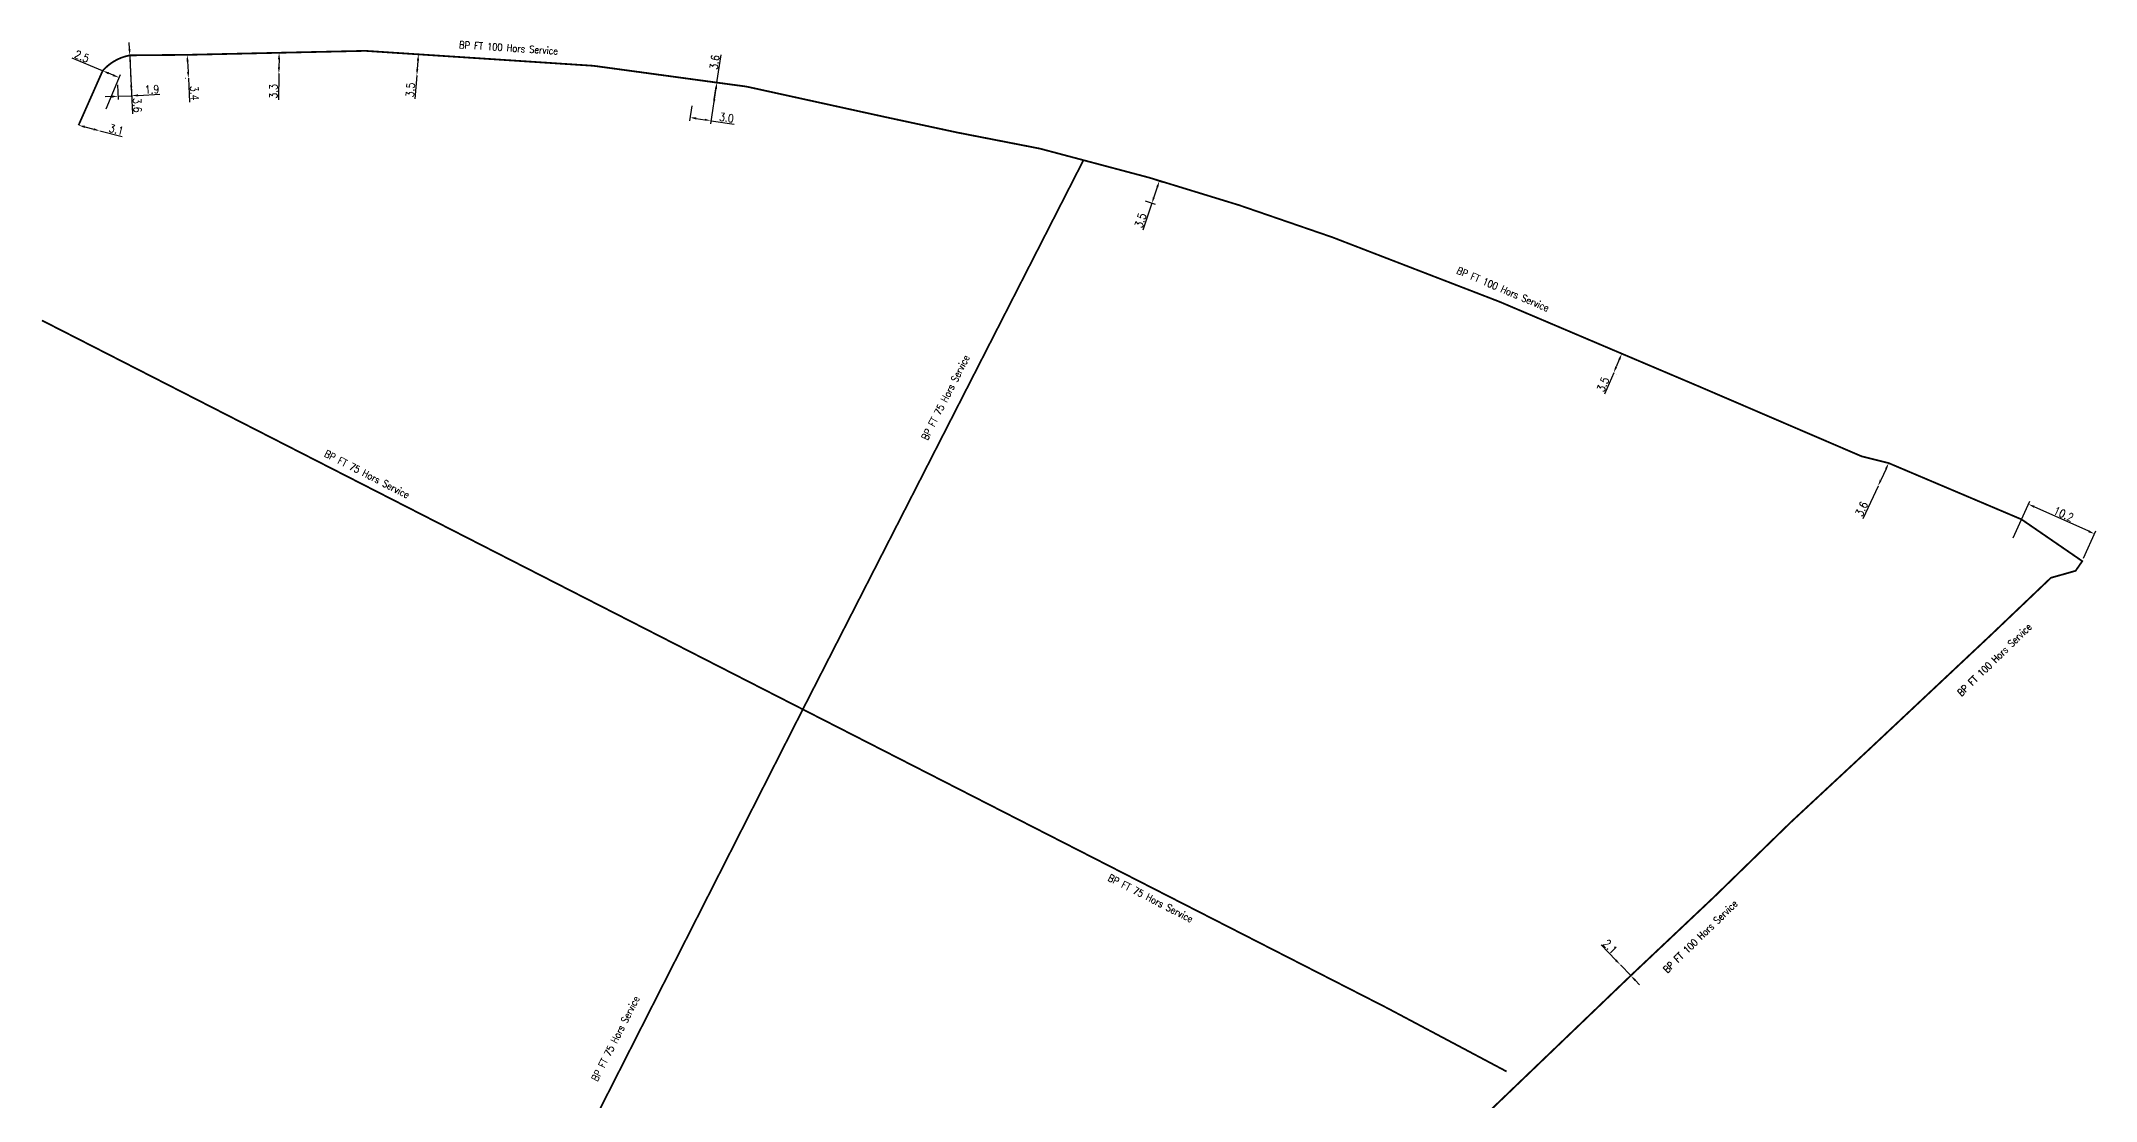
# Model space of a CAD drawing. Header units: millimetres. Extents: x 185000 to 186000, y 128000 to 129005.
# Drawn here: x 185491.8 to 185780.7, y 128631.7 to 128780.7 of the extents above; entities that cross this region are included whole.
import ezdxf
from ezdxf.enums import TextEntityAlignment as Align

# ---------------------------------------------------------------- set-up
doc = ezdxf.new("R2010")
doc.units = ezdxf.units.MM
doc.header["$PDMODE"] = 34
doc.linetypes.add('L_25_FT', pattern=[2000, 1000, 1000])
doc.layers.get('DEFPOINTS').update_dxf_attribs({"linetype": 'CONTINUOUS'})
doc.layers.add('L_908', color=5, linetype='CONTINUOUS')
doc.styles.get("Standard").update_dxf_attribs({"font": 'romans.shx', "width": 0.85})
doc.linetypes.add('BP_HS', pattern='A,2,-1,["G",Standard,S=0.85,R=0,X=-0.27,Y=-0.4],-1', length=4)
doc.dimstyles.get("Standard").update_dxf_attribs({"dimtxt": 1.5, "dimasz": 1.2, "dimexe": 0.625, "dimexo": 0.625, "dimgap": 0.25, "dimtad": 1, "dimdec": 1, "dimzin": 0, "dimdsep": 46, "dimtxsty": 'Standard', "dimcen": -0.5, "dimadec": 0, "dimazin": 0, "dimtfac": 1, "dimtdec": 1, "dimtmove": 0, "dimatfit": 3, "dimfxl": 0, "dimtolj": 1, "dimtzin": 0, "dimarcsym": 0})

# ---------------------------------------------------------------- blocks, each defined once
blk = doc.blocks.new('*D20')
at = {"layer": 'DEFPOINTS', "color": 0, "linetype": 'Continuous', "transparency": 16777216}
for p in [(185713.84, 128650.84), (185713.84, 128650.84), (185715.3, 128649.33)]:
    blk.add_point(p, dxfattribs=at)
at = {"layer": 'L_908', "color": 0, "linetype": 'Continuous', "lineweight": -2, "transparency": 16777216}
for p, q in [((185713.21, 128651.49), (185711.13, 128653.65)), ((185715.3, 128649.33), (185713.84, 128650.84)), ((185715.92, 128648.68), (185716.55, 128648.03))]:
    blk.add_line(p, q, dxfattribs=at)
at = {"layer": 'L_908', "color": 0, "linetype": 'Continuous', "transparency": 16777216}
for points in [[(185713.32, 128651.59), (185713.11, 128651.38), (185713.84, 128650.84)], [(185716.03, 128648.78), (185715.81, 128648.58), (185715.3, 128649.33)]]:
    blk.add_solid(points, dxfattribs=at)
at = {"layer": 'L_908', "color": 0, "linetype": 'Continuous', "transparency": 16777216, "insert": (185712.4, 128653.41), "char_height": 1.125, "attachment_point": 5, "rotation": 313.9743}
blk.add_mtext('\\A1;2.1', dxfattribs=at)
blk = doc.blocks.new('*D21')
at = {"layer": 'DEFPOINTS', "color": 0, "linetype": 'Continuous', "transparency": 16777216}
for p in [(185586.83, 128774.84), (185583.06, 128769.93), (185583.38, 128772.04)]:
    blk.add_point(p, dxfattribs=at)
at = {"layer": 'L_908', "color": 0, "linetype": 'Continuous', "lineweight": -2, "transparency": 16777216}
for p, q in [((185586.76, 128774.38), (185585.95, 128769.02)), ((185583.31, 128771.58), (185582.99, 128769.47)), ((185583.95, 128769.8), (185585.13, 128769.62)), ((185586.02, 128769.48), (185589.26, 128768.99))]:
    blk.add_line(p, q, dxfattribs=at)
at = {"layer": 'L_908', "color": 0, "linetype": 'Continuous', "transparency": 16777216}
for points in [[(185583.97, 128769.94), (185583.92, 128769.65), (185583.06, 128769.93)], [(185585.16, 128769.76), (185585.11, 128769.47), (185586.02, 128769.48)]]:
    blk.add_solid(points, dxfattribs=at)
at = {"layer": 'L_908', "color": 0, "linetype": 'Continuous', "transparency": 16777216, "insert": (185588.2, 128769.91), "char_height": 1.125, "attachment_point": 5, "rotation": 351.3907}
blk.add_mtext('\\A1;3.0', dxfattribs=at)
blk = doc.blocks.new('*D22')
at = {"layer": 'DEFPOINTS', "color": 0, "linetype": 'Continuous', "transparency": 16777216}
for p in [(185771.19, 128715.6), (185768.87, 128710.44), (185778.77, 128707.58)]:
    blk.add_point(p, dxfattribs=at)
at = {"layer": 'L_908', "color": 0, "linetype": 'Continuous', "lineweight": -2, "transparency": 16777216}
for p, q in [((185769.06, 128710.87), (185771.38, 128716.02)), ((185779.67, 128711.78), (185772.01, 128715.23)), ((185778.96, 128708), (185780.68, 128711.84))]:
    blk.add_line(p, q, dxfattribs=at)
at = {"layer": 'L_908', "color": 0, "linetype": 'Continuous', "transparency": 16777216}
for points in [[(185772.07, 128715.36), (185771.95, 128715.09), (185771.19, 128715.6)], [(185779.73, 128711.92), (185779.61, 128711.64), (185780.49, 128711.41)]]:
    blk.add_solid(points, dxfattribs=at)
at = {"layer": 'L_908', "color": 0, "linetype": 'Continuous', "transparency": 16777216, "insert": (185776.15, 128714.19), "char_height": 1.125, "attachment_point": 5, "rotation": 335.7772}
blk.add_mtext('\\A1;10.2', dxfattribs=at)
blk = doc.blocks.new('*D23')
at = {"layer": 'DEFPOINTS', "color": 0, "linetype": 'Continuous', "transparency": 16777216}
for p in [(185751.56, 128721.36), (185750.06, 128718.14), (185750.06, 128718.14)]:
    blk.add_point(p, dxfattribs=at)
at = {"layer": 'L_908', "color": 0, "linetype": 'Continuous', "lineweight": -2, "transparency": 16777216}
for p, q in [((185751.18, 128720.55), (185750.44, 128718.96)), ((185750.06, 128718.14), (185747.92, 128713.54))]:
    blk.add_line(p, q, dxfattribs=at)
at = {"layer": 'L_908', "color": 0, "linetype": 'Continuous', "transparency": 16777216}
for points in [[(185751.04, 128720.61), (185751.31, 128720.49), (185751.56, 128721.36)], [(185750.3, 128719.02), (185750.58, 128718.9), (185750.06, 128718.14)]]:
    blk.add_solid(points, dxfattribs=at)
at = {"layer": 'L_908', "color": 0, "linetype": 'Continuous', "transparency": 16777216, "insert": (185747.74, 128714.93), "char_height": 1.125, "attachment_point": 5, "rotation": 65.0962}
blk.add_mtext('\\A1;3.6', dxfattribs=at)
blk = doc.blocks.new('*D24')
at = {"layer": 'DEFPOINTS', "color": 0, "linetype": 'Continuous', "transparency": 16777216}
for p in [(185714.04, 128736.74), (185712.9, 128734.05), (185712.9, 128734.05)]:
    blk.add_point(p, dxfattribs=at)
at = {"layer": 'L_908', "color": 0, "linetype": 'Continuous', "lineweight": -2, "transparency": 16777216}
for p, q in [((185713.69, 128735.91), (185713.25, 128734.88)), ((185714.47, 128736.56), (185714.47, 128736.56)), ((185712.9, 128734.05), (185711.62, 128731.03)), ((185713.33, 128733.87), (185713.33, 128733.87))]:
    blk.add_line(p, q, dxfattribs=at)
at = {"layer": 'L_908', "color": 0, "linetype": 'Continuous', "transparency": 16777216}
for points in [[(185713.55, 128735.97), (185713.83, 128735.86), (185714.04, 128736.74)], [(185713.11, 128734.94), (185713.39, 128734.82), (185712.9, 128734.05)]]:
    blk.add_solid(points, dxfattribs=at)
at = {"layer": 'L_908', "color": 0, "linetype": 'Continuous', "transparency": 16777216, "insert": (185711.4, 128732.42), "char_height": 1.125, "attachment_point": 5, "rotation": 67.1211}
blk.add_mtext('\\A1;3.5', dxfattribs=at)
blk = doc.blocks.new('*D25')
at = {"layer": 'DEFPOINTS', "color": 0, "linetype": 'Continuous', "transparency": 16777216}
for p in [(185647.65, 128761.47), (185646.6, 128758.35), (185647.99, 128757.88)]:
    blk.add_point(p, dxfattribs=at)
at = {"layer": 'L_908', "color": 0, "linetype": 'Continuous', "lineweight": -2, "transparency": 16777216}
for p, q in [((185648.09, 128761.32), (185649.48, 128760.86)), ((185647.04, 128758.2), (185648.43, 128757.73)), ((185648.75, 128760.15), (185648.27, 128758.73)), ((185647.99, 128757.88), (185646.72, 128754.11))]:
    blk.add_line(p, q, dxfattribs=at)
at = {"layer": 'L_908', "color": 0, "linetype": 'Continuous', "transparency": 16777216}
for points in [[(185648.61, 128760.2), (185648.89, 128760.11), (185649.04, 128761.01)], [(185648.13, 128758.78), (185648.42, 128758.68), (185647.99, 128757.88)]]:
    blk.add_solid(points, dxfattribs=at)
at = {"layer": 'L_908', "color": 0, "linetype": 'Continuous', "transparency": 16777216, "insert": (185646.39, 128755.47), "char_height": 1.125, "attachment_point": 5, "rotation": 71.4311}
blk.add_mtext('\\A1;3.5', dxfattribs=at)
blk = doc.blocks.new('*D26')
at = {"layer": 'DEFPOINTS', "color": 0, "linetype": 'Continuous', "transparency": 16777216}
for p in [(185512.38, 128778.74), (185512.55, 128775.45), (185512.6, 128775.45)]:
    blk.add_point(p, dxfattribs=at)
at = {"layer": 'L_908', "color": 0, "linetype": 'Continuous', "lineweight": -2, "transparency": 16777216}
for p, q in [((185512.13, 128775.43), (185512.08, 128775.42)), ((185512.43, 128777.84), (185512.51, 128776.35)), ((185512.55, 128775.45), (185512.72, 128772.11))]:
    blk.add_line(p, q, dxfattribs=at)
at = {"layer": 'L_908', "color": 0, "linetype": 'Continuous', "transparency": 16777216}
for points in [[(185512.58, 128777.85), (185512.28, 128777.84), (185512.38, 128778.74)], [(185512.66, 128776.35), (185512.36, 128776.34), (185512.55, 128775.45)]]:
    blk.add_solid(points, dxfattribs=at)
at = {"layer": 'L_908', "color": 0, "linetype": 'Continuous', "transparency": 16777216, "insert": (185513.41, 128773.36), "char_height": 1.125, "attachment_point": 5, "rotation": 272.9404}
blk.add_mtext('\\A1;3.4', dxfattribs=at)
blk = doc.blocks.new('*D27')
at = {"layer": 'DEFPOINTS', "color": 0, "linetype": 'Continuous', "transparency": 16777216}
for p in [(185525.3, 128779.03), (185525.27, 128776.1), (185525.27, 128776.1)]:
    blk.add_point(p, dxfattribs=at)
at = {"layer": 'L_908', "color": 0, "linetype": 'Continuous', "lineweight": -2, "transparency": 16777216}
for p, q in [((185525.27, 128776.1), (185525.24, 128772.41)), ((185525.29, 128778.13), (185525.28, 128777))]:
    blk.add_line(p, q, dxfattribs=at)
at = {"layer": 'L_908', "color": 0, "linetype": 'Continuous', "transparency": 16777216}
for points in [[(185525.14, 128778.13), (185525.44, 128778.13), (185525.3, 128779.03)], [(185525.13, 128777), (185525.43, 128777), (185525.27, 128776.1)]]:
    blk.add_solid(points, dxfattribs=at)
at = {"layer": 'L_908', "color": 0, "linetype": 'Continuous', "transparency": 16777216, "insert": (185524.5, 128773.61), "char_height": 1.125, "attachment_point": 5, "rotation": 89.5273}
blk.add_mtext('\\A1;3.3', dxfattribs=at)
blk = doc.blocks.new('*D28')
at = {"layer": 'DEFPOINTS', "color": 0, "linetype": 'Continuous', "transparency": 16777216}
for p in [(185544.89, 128778.81), (185544.66, 128775.83), (185544.66, 128775.83)]:
    blk.add_point(p, dxfattribs=at)
at = {"layer": 'L_908', "color": 0, "linetype": 'Continuous', "lineweight": -2, "transparency": 16777216}
for p, q in [((185544.42, 128778.85), (185544.42, 128778.85)), ((185544.66, 128775.83), (185544.4, 128772.56)), ((185544.82, 128777.91), (185544.73, 128776.73))]:
    blk.add_line(p, q, dxfattribs=at)
at = {"layer": 'L_908', "color": 0, "linetype": 'Continuous', "transparency": 16777216}
for points in [[(185544.67, 128777.93), (185544.97, 128777.9), (185544.89, 128778.81)], [(185544.58, 128776.74), (185544.88, 128776.72), (185544.66, 128775.83)]]:
    blk.add_solid(points, dxfattribs=at)
at = {"layer": 'L_908', "color": 0, "linetype": 'Continuous', "transparency": 16777216, "insert": (185543.75, 128773.81), "char_height": 1.125, "attachment_point": 5, "rotation": 85.5457}
blk.add_mtext('\\A1;3.5', dxfattribs=at)
blk = doc.blocks.new('*D29')
at = {"layer": 'DEFPOINTS', "color": 0, "linetype": 'Continuous', "transparency": 16777216}
for p in [(185586.83, 128774.84), (185586.34, 128771.59), (185586.34, 128771.59)]:
    blk.add_point(p, dxfattribs=at)
at = {"layer": 'L_908', "color": 0, "linetype": 'Continuous', "lineweight": -2, "transparency": 16777216}
for p, q in [((185586.83, 128774.84), (185587.43, 128778.76)), ((185586.48, 128772.48), (185586.7, 128773.95))]:
    blk.add_line(p, q, dxfattribs=at)
at = {"layer": 'L_908', "color": 0, "linetype": 'Continuous', "transparency": 16777216}
for points in [[(185586.55, 128773.98), (185586.85, 128773.93), (185586.83, 128774.84)], [(185586.33, 128772.51), (185586.63, 128772.46), (185586.34, 128771.59)]]:
    blk.add_solid(points, dxfattribs=at)
at = {"layer": 'L_908', "color": 0, "linetype": 'Continuous', "transparency": 16777216, "insert": (185586.51, 128777.7), "char_height": 1.125, "attachment_point": 5, "rotation": 81.3907}
blk.add_mtext('\\A1;3.6', dxfattribs=at)
blk = doc.blocks.new('*D62')
at = {"layer": 'DEFPOINTS', "color": 0, "linetype": 'Continuous', "transparency": 16777216}
for p in [(185504.31, 128778.67), (185502.58, 128774.99), (185502.67, 128772.92)]:
    blk.add_point(p, dxfattribs=at)
at = {"layer": 'L_908', "color": 0, "linetype": 'Continuous', "lineweight": -2, "transparency": 16777216}
for p, q in [((185504.33, 128778.21), (185504.59, 128772.53)), ((185501.77, 128772.87), (185500.87, 128772.83)), ((185502.6, 128774.52), (185502.69, 128772.45)), ((185502.67, 128772.92), (185504.57, 128773)), ((185505.47, 128773.04), (185508.56, 128773.19))]:
    blk.add_line(p, q, dxfattribs=at)
at = {"layer": 'L_908', "color": 0, "linetype": 'Continuous', "transparency": 16777216}
for points in [[(185501.77, 128773.02), (185501.78, 128772.72), (185502.67, 128772.92)], [(185505.46, 128773.19), (185505.48, 128772.89), (185504.57, 128773)]]:
    blk.add_solid(points, dxfattribs=at)
at = {"layer": 'L_908', "color": 0, "linetype": 'Continuous', "transparency": 16777216, "insert": (185507.43, 128773.88), "char_height": 1.125, "attachment_point": 5, "rotation": 2.6232}
blk.add_mtext('\\A1;1.9', dxfattribs=at)
blk = doc.blocks.new('*D63')
at = {"layer": 'DEFPOINTS', "color": 0, "linetype": 'Continuous', "transparency": 16777216}
for p in [(185504.31, 128778.67), (185504.48, 128775.08), (185504.48, 128775.08)]:
    blk.add_point(p, dxfattribs=at)
at = {"layer": 'L_908', "color": 0, "linetype": 'Continuous', "lineweight": -2, "transparency": 16777216}
for p, q in [((185504.27, 128779.57), (185504.23, 128780.47)), ((185504.31, 128778.67), (185504.48, 128775.08)), ((185504.52, 128774.18), (185504.69, 128770.43))]:
    blk.add_line(p, q, dxfattribs=at)
at = {"layer": 'L_908', "color": 0, "linetype": 'Continuous', "transparency": 16777216}
for points in [[(185504.42, 128779.58), (185504.12, 128779.57), (185504.31, 128778.67)], [(185504.67, 128774.19), (185504.37, 128774.17), (185504.48, 128775.08)]]:
    blk.add_solid(points, dxfattribs=at)
at = {"layer": 'L_908', "color": 0, "linetype": 'Continuous', "transparency": 16777216, "insert": (185505.38, 128771.65), "char_height": 1.125, "attachment_point": 5, "rotation": 272.6232}
blk.add_mtext('\\A1;3.6', dxfattribs=at)
blk = doc.blocks.new('*D70')
at = {"layer": 'DEFPOINTS', "color": 0, "linetype": 'Continuous', "transparency": 16777216}
for p in [(185500.5, 128776.5), (185502.81, 128775.54), (185500.8, 128770.72)]:
    blk.add_point(p, dxfattribs=at)
at = {"layer": 'L_908', "color": 0, "linetype": 'Continuous', "lineweight": -2, "transparency": 16777216}
for p, q in [((185500.5, 128776.5), (185496.21, 128778.28)), ((185500.98, 128771.16), (185502.99, 128775.97)), ((185501.97, 128775.88), (185501.33, 128776.15))]:
    blk.add_line(p, q, dxfattribs=at)
at = {"layer": 'L_908', "color": 0, "linetype": 'Continuous', "transparency": 16777216}
for points in [[(185501.39, 128776.29), (185501.27, 128776.01), (185500.5, 128776.5)], [(185502.03, 128776.02), (185501.92, 128775.74), (185502.81, 128775.54)]]:
    blk.add_solid(points, dxfattribs=at)
at = {"layer": 'L_908', "color": 0, "linetype": 'Continuous', "transparency": 16777216, "insert": (185497.59, 128778.52), "char_height": 1.125, "attachment_point": 5, "rotation": 337.3997}
blk.add_mtext('\\A1;2.5', dxfattribs=at)
blk = doc.blocks.new('*D71')
at = {"layer": 'DEFPOINTS', "color": 0, "linetype": 'Continuous', "transparency": 16777216}
for p in [(185497.11, 128768.84), (185500.11, 128768.06), (185500.11, 128768.06)]:
    blk.add_point(p, dxfattribs=at)
at = {"layer": 'L_908', "color": 0, "linetype": 'Continuous', "lineweight": -2, "transparency": 16777216}
for p, q in [((185497.98, 128768.62), (185499.24, 128768.29)), ((185500.11, 128768.06), (185503.25, 128767.25))]:
    blk.add_line(p, q, dxfattribs=at)
at = {"layer": 'L_908', "color": 0, "linetype": 'Continuous', "transparency": 16777216}
for points in [[(185498.02, 128768.76), (185497.95, 128768.47), (185497.11, 128768.84)], [(185499.28, 128768.43), (185499.2, 128768.14), (185500.11, 128768.06)]]:
    blk.add_solid(points, dxfattribs=at)
at = {"layer": 'L_908', "color": 0, "linetype": 'Continuous', "transparency": 16777216, "insert": (185502.42, 128768.24), "char_height": 1.125, "attachment_point": 5, "rotation": 345.4798}
blk.add_mtext('\\A1;3.1', dxfattribs=at)

msp = doc.modelspace()

# ---------------------------------------------------------------- linework, layer by layer
at = {"layer": 'L_908', "linetype": 'BP_HS'}
for points in [[(185690.19, 128625.25, 0.25, 0.25, 0), (185715.3, 128649.33, 0.25, 0.25, 0), (185715.3, 128649.33, 0.25, 0.25, 0), (185727.05, 128660.42, 0.25, 0.25, 0), (185737.81, 128670.9, 0.25, 0.25, 0), (185748.71, 128681.04, 0.25, 0.25, 0), (185765.89, 128697.17, 0.25, 0.25, 0), (185774.36, 128705.24, 0.25, 0.25, 0), (185777.83, 128706.22, 0.25, 0.25, 0), (185778.77, 128707.58, 0.25, 0.25, 0), (185770.23, 128713.45, 0.25, 0.25, 0), (185751.56, 128721.36, 0.25, 0.25, 0), (185747.76, 128722.31, 0.25, 0.25, 0), (185724.95, 128732.11, 0.25, 0.25, 0), (185714.04, 128736.74, 0.25, 0.25, 0), (185696.85, 128744.04, 0.25, 0.25, 0), (185673.36, 128753.1, 0.25, 0.25, 0), (185660.28, 128757.6, 0.25, 0.25, 0), (185647.65, 128761.47, 0.25, 0.25, 0), (185632.25, 128765.56, 0.25, 0.25, 0), (185620.6, 128767.83, 0.25, 0.25, 0), (185610.27, 128770.05, 0.25, 0.25, 0), (185591.5, 128774.17, 0.25, 0.25, 0), (185590.92, 128774.29, 0.25, 0.25, 0), (185586.83, 128774.84, 0.25, 0.25, 0), (185569.49, 128777.2, 0.25, 0.25, 0), (185544.89, 128778.81, 0.25, 0.25, 0), (185537.42, 128779.3, 0.25, 0.25, 0), (185525.3, 128779.03, 0.25, 0.25, 0), (185512.38, 128778.74, 0.25, 0.25, 0), (185504.31, 128778.67, 0.25, 0.25, 0.169166), (185500.5, 128776.5, 0.25, 0.25, 0), (185497.11, 128768.84, 0, 0, 0)], [(185491.97, 128741.41, 0.25, 0.25, 0), (185498.63, 128738.01, 0.25, 0.25, 0), (185520.15, 128727.01, 0.25, 0.25, 0), (185550.58, 128711.46, 0.25, 0.25, 0), (185579.79, 128696.53, 0.25, 0.25, 0), (185598.92, 128686.75, 0.25, 0.25, 0), (185601.78, 128685.29, 0, 0, 0)], [(185557.52, 128605.33, 0.25, 0.25, 0), (185559.69, 128609.47, 0.25, 0.25, 0), (185564.29, 128618.54, 0.25, 0.25, 0), (185598.92, 128686.75, 0, 0, 0)]]:
    msp.add_lwpolyline(points, format="xyseb", dxfattribs=at)
at = {"layer": 'L_908', "linetype": 'BP_HS', "const_width": 0.25}
for points in [[(185598.92, 128686.75), (185614.46, 128717.14), (185627.2, 128742.07), (185638.37, 128763.94)], [(185601.78, 128685.29), (185681.05, 128644.78), (185697.84, 128635.86)]]:
    msp.add_lwpolyline(points, dxfattribs=at)

# ---------------------------------------------------------------- texts
at = {"layer": 'L_908', "linetype": 'BP_HS', "width": 0.85}
for s, rotation, p in [('BP FT 100 Hors Service', 356.258, (185557.56, 128779.75)), ('BP FT 75 Hors Service', 63.0813, (185618.96, 128730.6)), ('BP FT 75 Hors Service', 332.9305, (185537.67, 128719.81)), ('BP FT 75 Hors Service', 332.9305, (185647.82, 128660.21)), ('BP FT 75 Hors Service', 63.0813, (185572.57, 128640.5))]:
    msp.add_text(s, height=1, rotation=rotation, dxfattribs=at).set_placement(p, align=Align.MIDDLE)
at = {"layer": 'L_908', "linetype": 'L_25_FT', "width": 0.85}
for rotation, p in [(336.9943, (185697.35, 128745.82)), (44.2486, (185766.42, 128693.75)), (44.2486, (185725.06, 128654.85))]:
    msp.add_text('BP FT 100 Hors Service', height=1, rotation=rotation, dxfattribs=at).set_placement(p, align=Align.MIDDLE)

# ---------------------------------------------------------------- dimensions: what is measured, and where the dimension line sits
at = {"layer": 'L_908', "linetype": 'Continuous'}
for base, p1, p2, angle, override, picture, middle in [((185502.81, 128775.54), (185500.5, 128776.5), (185500.8, 128770.72), 157.3997, {"dimscale": 0.75}, '*D70', (185497.3, 128777.83)), ((185502.67, 128772.92), (185504.31, 128778.67), (185502.58, 128774.99), 2.6232, {"dimscale": 0.75, "dimatfit": 0}, '*D62', (185507.47, 128773.14)), ((185504.48, 128775.08), (185504.31, 128778.67), (185504.48, 128775.08), 92.6232, {"dimscale": 0.75, "dimatfit": 0}, '*D63', (185504.63, 128771.62)), ((185583.06, 128769.93), (185586.83, 128774.84), (185583.38, 128772.04), 351.3907, {"dimscale": 0.75}, '*D21', (185588.09, 128769.17)), ((185500.11, 128768.06), (185497.11, 128768.84), (185500.11, 128768.06), 165.4798, {"dimscale": 0.75}, '*D71', (185502.23, 128767.51)), ((185771.19, 128715.6), (185778.77, 128707.58), (185768.87, 128710.44), 335.7772, {"dimscale": 0.75}, '*D22', (185775.84, 128713.5)), ((185713.84, 128650.84), (185715.3, 128649.33), (185713.84, 128650.84), 313.9743, {"dimscale": 0.75}, '*D20', (185711.86, 128652.89))]:
    dim = msp.add_linear_dim(base=base, p1=p1, p2=p2, angle=angle, dimstyle='Standard', override=override, dxfattribs=at)
    dim.commit()
    dim.dimension.update_dxf_attribs({"geometry": picture, "text_midpoint": middle, "dimtype": 160})
for base, p1, p2, angle, text, picture, middle in [((185512.55, 128775.45), (185512.38, 128778.74), (185512.6, 128775.45), 92.9404, '3.4', '*D26', (185512.66, 128773.32)), ((185525.27, 128776.1), (185525.3, 128779.03), (185525.27, 128776.1), 89.5273, '3.3', '*D27', (185525.25, 128773.6)), ((185544.66, 128775.83), (185544.89, 128778.81), (185544.66, 128775.83), 85.5457, '3.5', '*D28', (185544.5, 128773.75)), ((185586.34, 128771.59), (185586.83, 128774.84), (185586.34, 128771.59), 81.3907, '3.6', '*D29', (185587.25, 128777.59)), ((185647.99, 128757.88), (185647.65, 128761.47), (185646.6, 128758.35), 71.4311, '3.5', '*D25', (185647.1, 128755.23)), ((185712.9, 128734.05), (185714.04, 128736.74), (185712.9, 128734.05), 67.1211, '3.5', '*D24', (185712.09, 128732.12)), ((185750.06, 128718.14), (185751.56, 128721.36), (185750.06, 128718.14), 65.0962, '3.6', '*D23', (185748.42, 128714.62))]:
    dim = msp.add_linear_dim(base=base, p1=p1, p2=p2, angle=angle, text=text, dimstyle='Standard', override={"dimscale": 0.75}, dxfattribs=at)
    dim.commit()
    dim.dimension.update_dxf_attribs({"geometry": picture, "text_midpoint": middle, "dimtype": 160})

doc.saveas('drawing.dxf')
